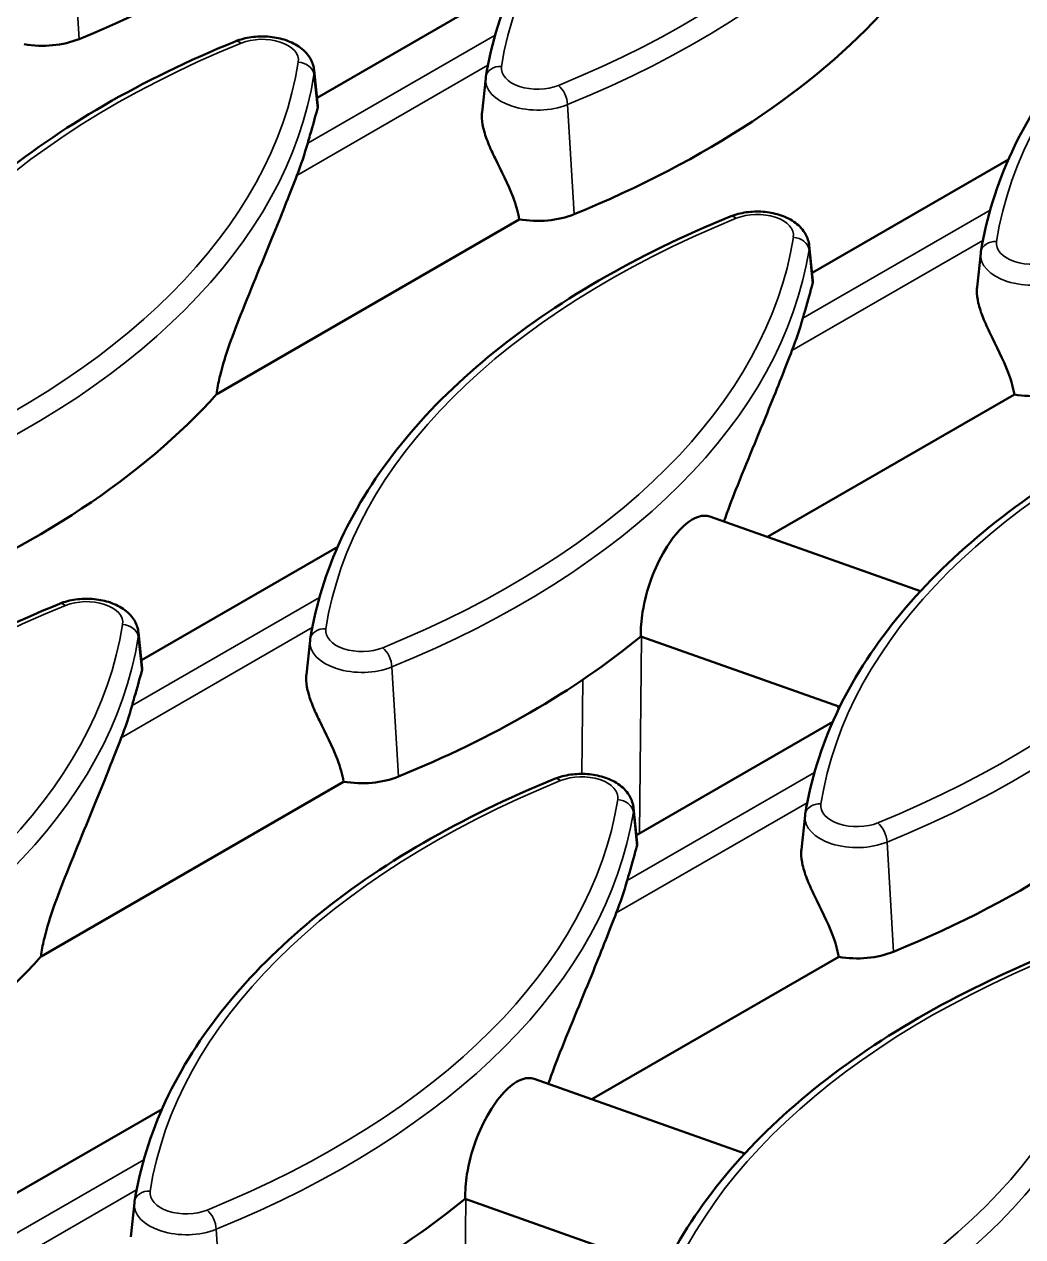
# Model space of a CAD drawing. Header units: millimetres. Extents: x 0 to 4362, y -130 to 2100.
# Drawn here: x 652.7 to 715.9, y 650 to 726.7 of the extents above; entities that cross this region are included whole.
import ezdxf

# ---------------------------------------------------------------- set-up
doc = ezdxf.new("R2010")
doc.units = ezdxf.units.MM
doc.header["$LTSCALE"] = 5
doc.layers.add('Sichtbar (ISO)', color=7, linetype='Continuous', lineweight=50)
doc.layers.add('Sichtbar schmal (ISO)', color=7, linetype='Continuous', lineweight=35)

msp = doc.modelspace()

# ---------------------------------------------------------------- linework, layer by layer
at = {"layer": 'Sichtbar (ISO)'}
for p, q in [((671.27, 722.094), (683.688, 729.264)), ((671.083, 723.834), (671.325, 721.583)), ((681.937, 723.329), (681.707, 721.183)), ((702.584, 711.013), (715.002, 718.183)), ((664.924, 703.348), (684.063, 714.398)), ((702.398, 712.753), (702.639, 710.502)), ((713.252, 712.248), (713.021, 710.102)), ((699.766, 694.304), (715.378, 703.317)), ((709.445, 690.878), (696.119, 695.594)), ((660.158, 686.519), (672.576, 693.688)), ((659.971, 688.258), (660.213, 686.007)), ((670.825, 687.753), (670.595, 685.607)), ((704.332, 683.553), (691.754, 688.004)), ((691.473, 675.438), (703.891, 682.607)), ((653.812, 667.772), (672.952, 678.822)), ((691.286, 677.177), (691.528, 674.926)), ((702.14, 676.672), (701.91, 674.526)), ((688.654, 658.728), (704.266, 667.741)), ((698.333, 655.303), (685.008, 660.018)), ((649.046, 650.943), (661.464, 658.112)), ((659.714, 652.177), (659.483, 650.032)), ((693.22, 647.977), (680.643, 652.428))]:
    msp.add_line(p, q, dxfattribs=at)
for centre, major_axis, start_param, end_param in [((619.584, 755.797), (-63.568, 0), 2.184893, 2.663872), ((650.899, 744.716), (-63.568, 0), 2.184893, 2.663872), ((653.908, 727.689), (-4, 0), 1.276578, 2.184893), ((608.472, 725.121), (63.043, 0), 6.063115, 6.120304), ((685.223, 716.608), (-4, 0), 1.276578, 2.184893), ((639.787, 714.039), (63.043, 0), 6.063115, 6.120304), ((716.538, 705.527), (-4, 0), 1.276578, 2.184893), ((608.472, 720.222), (-63.568, 0), 2.184893, 2.663872), ((639.787, 709.141), (-63.568, 0), 2.184893, 2.527861), ((597.361, 689.545), (63.043, 0), 6.063115, 6.120304), ((671.102, 698.059), (-63.568, 0), 2.184893, 2.663872), ((674.111, 681.032), (-4, 0), 1.276578, 2.184893), ((628.675, 678.464), (63.043, 0), 6.063115, 6.120304), ((597.361, 684.646), (-63.568, 0), 2.184893, 2.663872), ((705.426, 669.951), (-4, 0), 1.276578, 2.184893), ((628.675, 673.565), (-63.568, 0), 2.184893, 2.527861)]:
    msp.add_ellipse(centre, major_axis=major_axis, ratio=0.57735, start_param=start_param, end_param=end_param, dxfattribs=at)
for points, knots in [([(681.948, 723.415), (682.287, 725.567), (682.948, 727.696), (684.885, 731.838), (686.161, 733.851), (689.277, 737.703), (691.118, 739.542), (695.305, 743), (697.652, 744.618), (702.781, 747.591), (705.564, 748.945), (708.523, 750.15)], [5.5882853, 5.5882853, 5.5882853, 5.5882853, 5.7615256, 5.7615256, 5.9347658, 5.9347658, 6.108006, 6.108006, 6.2812463, 6.2812463, 6.4544865, 6.4544865, 6.4544865, 6.4544865]), ([(713.263, 712.334), (713.601, 714.486), (714.263, 716.615), (716.2, 720.757), (717.475, 722.77), (720.592, 726.622), (722.433, 728.461), (726.62, 731.919), (728.967, 733.537), (734.096, 736.51), (736.878, 737.864), (739.838, 739.069)], [5.5882853, 5.5882853, 5.5882853, 5.5882853, 5.7615256, 5.7615256, 5.9347658, 5.9347658, 6.108006, 6.108006, 6.2812463, 6.2812463, 6.4544865, 6.4544865, 6.4544865, 6.4544865]), ([(666.097, 725.655), (666.416, 725.785), (666.758, 725.873), (667.457, 725.972), (667.814, 725.984), (668.516, 725.931), (668.862, 725.868), (669.521, 725.662), (669.835, 725.518), (670.383, 725.143), (670.624, 724.915), (670.94, 724.41), (671.039, 724.158), (671.079, 723.871), (671.081, 723.853), (671.083, 723.834)], [0.171301, 0.171301, 0.171301, 0.171301, 0.544708, 0.544708, 0.913961, 0.913961, 1.281842, 1.281842, 1.65525, 1.65525, 2.009336, 2.009336, 2.275825, 2.275825, 2.294291, 2.294291, 2.294291, 2.294291]), ([(639.522, 698.92), (639.86, 701.072), (640.521, 703.201), (642.459, 707.343), (643.734, 709.356), (646.851, 713.208), (648.691, 715.047), (652.879, 718.505), (655.226, 720.123), (660.355, 723.096), (663.137, 724.45), (666.097, 725.655)], [5.5882853, 5.5882853, 5.5882853, 5.5882853, 5.7615256, 5.7615256, 5.9347658, 5.9347658, 6.108006, 6.108006, 6.2812463, 6.2812463, 6.4544865, 6.4544865, 6.4544865, 6.4544865]), ([(681.937, 723.329), (681.938, 723.335), (681.938, 723.341), (681.94, 723.352), (681.94, 723.358), (681.942, 723.369), (681.943, 723.375), (681.944, 723.387), (681.945, 723.392), (681.947, 723.404), (681.948, 723.41), (681.948, 723.415)], [5.5596905, 5.5596905, 5.5596905, 5.5596905, 5.56540946, 5.56540946, 5.57112842, 5.57112842, 5.57684739, 5.57684739, 5.58256635, 5.58256635, 5.58828531, 5.58828531, 5.58828531, 5.58828531]), ([(671.303, 721.4), (671.166, 720.942), (671.001, 720.347), (670.777, 719.556), (670.73, 719.39), (670.681, 719.218)], [1.0982954, 1.0982954, 1.0982954, 1.0982954, 1.4526892, 1.4526892, 1.5412165, 1.5412165, 1.5412165, 1.5412165]), ([(671.324, 721.583), (671.327, 721.564), (671.327, 721.543), (671.324, 721.484), (671.316, 721.443), (671.303, 721.4)], [3.52470314, 3.52470314, 3.52470314, 3.52470314, 3.54324006, 3.54324006, 3.57659228, 3.57659228, 3.57659228, 3.57659228]), ([(684.063, 714.398), (683.986, 714.857), (683.849, 715.326), (683.358, 716.624), (682.918, 717.457), (682.383, 718.567), (682.226, 718.905), (681.959, 719.572), (681.85, 719.901), (681.724, 720.455), (681.688, 720.728), (681.695, 721.052), (681.7, 721.119), (681.707, 721.183)], [2.8285154, 2.8285154, 2.8285154, 2.8285154, 2.9796104, 2.9796104, 3.2469031, 3.2469031, 3.3498715, 3.3498715, 3.45284, 3.45284, 3.5432401, 3.5432401, 3.5669124, 3.5669124, 3.5669124, 3.5669124]), ([(669.995, 717.175), (669.592, 716.134), (669.099, 714.878), (667.885, 711.887), (667.137, 710.117), (665.992, 707.215), (665.45, 705.816), (665.055, 704.189), (664.982, 703.83), (664.933, 703.438), (664.928, 703.393), (664.924, 703.348)], [5.057153, 5.057153, 5.057153, 5.057153, 5.598349, 5.598349, 6.239433, 6.239433, 6.642714, 6.642714, 6.742864, 6.742864, 6.755946, 6.755946, 6.755946, 6.755946]), ([(670.837, 687.839), (671.175, 689.991), (671.836, 692.12), (673.773, 696.262), (675.049, 698.275), (678.165, 702.127), (680.006, 703.966), (684.194, 707.424), (686.54, 709.042), (691.669, 712.015), (694.452, 713.369), (697.411, 714.574)], [5.5882853, 5.5882853, 5.5882853, 5.5882853, 5.7615256, 5.7615256, 5.9347658, 5.9347658, 6.108006, 6.108006, 6.2812463, 6.2812463, 6.4544865, 6.4544865, 6.4544865, 6.4544865]), ([(697.411, 714.574), (697.73, 714.704), (698.072, 714.792), (698.771, 714.891), (699.128, 714.903), (699.831, 714.85), (700.176, 714.787), (700.836, 714.581), (701.15, 714.437), (701.698, 714.062), (701.938, 713.834), (702.254, 713.329), (702.353, 713.077), (702.393, 712.79), (702.396, 712.772), (702.398, 712.753)], [0.171301, 0.171301, 0.171301, 0.171301, 0.544708, 0.544708, 0.913961, 0.913961, 1.281842, 1.281842, 1.65525, 1.65525, 2.009336, 2.009336, 2.275825, 2.275825, 2.294291, 2.294291, 2.294291, 2.294291]), ([(713.252, 712.248), (713.252, 712.254), (713.253, 712.26), (713.254, 712.271), (713.255, 712.277), (713.257, 712.288), (713.257, 712.294), (713.259, 712.306), (713.26, 712.311), (713.261, 712.323), (713.262, 712.329), (713.263, 712.334)], [5.5596905, 5.5596905, 5.5596905, 5.5596905, 5.56540946, 5.56540946, 5.57112842, 5.57112842, 5.57684739, 5.57684739, 5.58256635, 5.58256635, 5.58828531, 5.58828531, 5.58828531, 5.58828531]), ([(702.639, 710.502), (702.641, 710.483), (702.642, 710.462), (702.639, 710.403), (702.631, 710.362), (702.618, 710.319)], [3.52470314, 3.52470314, 3.52470314, 3.52470314, 3.54324006, 3.54324006, 3.57659228, 3.57659228, 3.57659228, 3.57659228]), ([(702.618, 710.319), (702.481, 709.861), (702.316, 709.266), (702.092, 708.475), (702.045, 708.309), (701.996, 708.137)], [1.0982954, 1.0982954, 1.0982954, 1.0982954, 1.4526892, 1.4526892, 1.5412165, 1.5412165, 1.5412165, 1.5412165]), ([(715.378, 703.317), (715.3, 703.776), (715.163, 704.245), (714.673, 705.543), (714.233, 706.376), (713.698, 707.486), (713.541, 707.824), (713.273, 708.491), (713.164, 708.82), (713.039, 709.374), (713.003, 709.647), (713.01, 709.971), (713.014, 710.038), (713.021, 710.102)], [2.8285154, 2.8285154, 2.8285154, 2.8285154, 2.9796104, 2.9796104, 3.2469031, 3.2469031, 3.3498715, 3.3498715, 3.45284, 3.45284, 3.5432401, 3.5432401, 3.5669124, 3.5669124, 3.5669124, 3.5669124]), ([(701.31, 706.094), (700.907, 705.053), (700.413, 703.797), (699.2, 700.806), (698.452, 699.036), (697.513, 696.657), (697.252, 695.979), (697.008, 695.279)], [5.057153, 5.057153, 5.057153, 5.057153, 5.598349, 5.598349, 6.239433, 6.239433, 6.454546, 6.454546, 6.454546, 6.454546]), ([(702.151, 676.758), (702.49, 678.91), (703.151, 681.039), (705.088, 685.181), (706.364, 687.194), (709.48, 691.046), (711.321, 692.885), (715.508, 696.343), (717.855, 697.961), (722.984, 700.934), (725.767, 702.288), (728.726, 703.493)], [5.5882853, 5.5882853, 5.5882853, 5.5882853, 5.7615256, 5.7615256, 5.9347658, 5.9347658, 6.108006, 6.108006, 6.2812463, 6.2812463, 6.4544865, 6.4544865, 6.4544865, 6.4544865]), ([(691.754, 688.004), (691.742, 688.485), (691.779, 689.019), (691.976, 690.264), (692.17, 690.984), (692.639, 692.27), (692.945, 692.922), (693.62, 694.052), (693.989, 694.531), (694.681, 695.219), (695.05, 695.474), (695.655, 695.67), (695.902, 695.669), (696.119, 695.593)], [0.046502, 0.046502, 0.046502, 0.046502, 0.206563, 0.206563, 0.413127, 0.413127, 0.619287, 0.619287, 0.825447, 0.825447, 1.031686, 1.031686, 1.190458, 1.190458, 1.190458, 1.190458]), ([(654.985, 690.079), (655.304, 690.209), (655.646, 690.297), (656.345, 690.396), (656.702, 690.408), (657.405, 690.355), (657.75, 690.292), (658.409, 690.086), (658.723, 689.942), (659.272, 689.567), (659.512, 689.339), (659.828, 688.834), (659.927, 688.582), (659.967, 688.295), (659.969, 688.277), (659.971, 688.258)], [0.171301, 0.171301, 0.171301, 0.171301, 0.544708, 0.544708, 0.913961, 0.913961, 1.281842, 1.281842, 1.65525, 1.65525, 2.009336, 2.009336, 2.275825, 2.275825, 2.294291, 2.294291, 2.294291, 2.294291]), ([(628.41, 663.345), (628.748, 665.496), (629.41, 667.625), (631.347, 671.767), (632.623, 673.78), (635.739, 677.632), (637.58, 679.471), (641.767, 682.929), (644.114, 684.547), (649.243, 687.52), (652.025, 688.875), (654.985, 690.079)], [5.5882853, 5.5882853, 5.5882853, 5.5882853, 5.7615256, 5.7615256, 5.9347658, 5.9347658, 6.108006, 6.108006, 6.2812463, 6.2812463, 6.4544865, 6.4544865, 6.4544865, 6.4544865]), ([(670.825, 687.753), (670.826, 687.759), (670.827, 687.765), (670.828, 687.776), (670.829, 687.782), (670.83, 687.793), (670.831, 687.799), (670.832, 687.811), (670.833, 687.816), (670.835, 687.828), (670.836, 687.834), (670.837, 687.839)], [5.5596905, 5.5596905, 5.5596905, 5.5596905, 5.56540946, 5.56540946, 5.57112842, 5.57112842, 5.57684739, 5.57684739, 5.58256635, 5.58256635, 5.58828531, 5.58828531, 5.58828531, 5.58828531]), ([(660.192, 685.824), (660.054, 685.366), (659.889, 684.771), (659.665, 683.98), (659.618, 683.814), (659.569, 683.642)], [1.0982954, 1.0982954, 1.0982954, 1.0982954, 1.4526892, 1.4526892, 1.5412165, 1.5412165, 1.5412165, 1.5412165]), ([(660.213, 686.007), (660.215, 685.988), (660.215, 685.967), (660.212, 685.908), (660.205, 685.867), (660.192, 685.824)], [3.52470314, 3.52470314, 3.52470314, 3.52470314, 3.54324006, 3.54324006, 3.57659228, 3.57659228, 3.57659228, 3.57659228]), ([(672.952, 678.822), (672.874, 679.281), (672.737, 679.75), (672.246, 681.048), (671.807, 681.881), (671.272, 682.991), (671.114, 683.329), (670.847, 683.996), (670.738, 684.326), (670.612, 684.879), (670.577, 685.152), (670.584, 685.476), (670.588, 685.543), (670.595, 685.607)], [2.8285154, 2.8285154, 2.8285154, 2.8285154, 2.9796104, 2.9796104, 3.2469031, 3.2469031, 3.3498715, 3.3498715, 3.45284, 3.45284, 3.5432401, 3.5432401, 3.5669124, 3.5669124, 3.5669124, 3.5669124]), ([(658.883, 681.599), (658.48, 680.558), (657.987, 679.302), (656.774, 676.311), (656.025, 674.541), (654.881, 671.639), (654.339, 670.24), (653.943, 668.613), (653.87, 668.254), (653.822, 667.862), (653.817, 667.817), (653.812, 667.772)], [5.057153, 5.057153, 5.057153, 5.057153, 5.598349, 5.598349, 6.239433, 6.239433, 6.642714, 6.642714, 6.742864, 6.742864, 6.755946, 6.755946, 6.755946, 6.755946]), ([(659.725, 652.264), (660.063, 654.415), (660.724, 656.544), (662.662, 660.686), (663.937, 662.699), (667.054, 666.551), (668.894, 668.39), (673.082, 671.848), (675.429, 673.466), (680.558, 676.439), (683.34, 677.794), (686.3, 678.998)], [5.5882853, 5.5882853, 5.5882853, 5.5882853, 5.7615256, 5.7615256, 5.9347658, 5.9347658, 6.108006, 6.108006, 6.2812463, 6.2812463, 6.4544865, 6.4544865, 6.4544865, 6.4544865]), ([(686.3, 678.998), (686.619, 679.128), (686.961, 679.216), (687.66, 679.315), (688.017, 679.327), (688.719, 679.274), (689.065, 679.211), (689.724, 679.005), (690.038, 678.861), (690.586, 678.486), (690.827, 678.258), (691.143, 677.753), (691.242, 677.501), (691.282, 677.214), (691.284, 677.196), (691.286, 677.177)], [0.171301, 0.171301, 0.171301, 0.171301, 0.544708, 0.544708, 0.913961, 0.913961, 1.281842, 1.281842, 1.65525, 1.65525, 2.009336, 2.009336, 2.275825, 2.275825, 2.294291, 2.294291, 2.294291, 2.294291]), ([(702.14, 676.672), (702.141, 676.678), (702.141, 676.684), (702.143, 676.695), (702.143, 676.701), (702.145, 676.712), (702.146, 676.718), (702.147, 676.73), (702.148, 676.735), (702.15, 676.747), (702.151, 676.753), (702.151, 676.758)], [5.5596905, 5.5596905, 5.5596905, 5.5596905, 5.56540946, 5.56540946, 5.57112842, 5.57112842, 5.57684739, 5.57684739, 5.58256635, 5.58256635, 5.58828531, 5.58828531, 5.58828531, 5.58828531]), ([(691.506, 674.743), (691.369, 674.285), (691.204, 673.69), (690.98, 672.899), (690.933, 672.733), (690.884, 672.561)], [1.0982954, 1.0982954, 1.0982954, 1.0982954, 1.4526892, 1.4526892, 1.5412165, 1.5412165, 1.5412165, 1.5412165]), ([(691.527, 674.926), (691.53, 674.907), (691.53, 674.886), (691.527, 674.827), (691.519, 674.786), (691.506, 674.743)], [3.52470314, 3.52470314, 3.52470314, 3.52470314, 3.54324006, 3.54324006, 3.57659228, 3.57659228, 3.57659228, 3.57659228]), ([(704.266, 667.741), (704.189, 668.2), (704.052, 668.669), (703.561, 669.967), (703.121, 670.8), (702.586, 671.91), (702.429, 672.248), (702.162, 672.915), (702.053, 673.244), (701.927, 673.798), (701.891, 674.071), (701.899, 674.395), (701.903, 674.462), (701.91, 674.526)], [2.8285154, 2.8285154, 2.8285154, 2.8285154, 2.9796104, 2.9796104, 3.2469031, 3.2469031, 3.3498715, 3.3498715, 3.45284, 3.45284, 3.5432401, 3.5432401, 3.5669124, 3.5669124, 3.5669124, 3.5669124]), ([(690.198, 670.518), (689.795, 669.477), (689.302, 668.221), (688.089, 665.23), (687.34, 663.46), (686.402, 661.081), (686.14, 660.403), (685.897, 659.703)], [5.057153, 5.057153, 5.057153, 5.057153, 5.598349, 5.598349, 6.239433, 6.239433, 6.454546, 6.454546, 6.454546, 6.454546]), ([(691.04, 641.182), (691.378, 643.334), (692.039, 645.463), (693.976, 649.605), (695.252, 651.618), (698.368, 655.47), (700.209, 657.309), (704.397, 660.767), (706.743, 662.385), (711.873, 665.358), (714.655, 666.713), (717.614, 667.917)], [5.5882853, 5.5882853, 5.5882853, 5.5882853, 5.7615256, 5.7615256, 5.9347658, 5.9347658, 6.108006, 6.108006, 6.2812463, 6.2812463, 6.4544865, 6.4544865, 6.4544865, 6.4544865]), ([(680.643, 652.428), (680.631, 652.909), (680.667, 653.443), (680.864, 654.688), (681.058, 655.408), (681.527, 656.694), (681.833, 657.346), (682.508, 658.476), (682.878, 658.955), (683.569, 659.643), (683.938, 659.898), (684.543, 660.094), (684.79, 660.093), (685.007, 660.017)], [0.046502, 0.046502, 0.046502, 0.046502, 0.206563, 0.206563, 0.413127, 0.413127, 0.619287, 0.619287, 0.825447, 0.825447, 1.031686, 1.031686, 1.190458, 1.190458, 1.190458, 1.190458]), ([(659.714, 652.177), (659.714, 652.183), (659.715, 652.189), (659.716, 652.2), (659.717, 652.206), (659.718, 652.218), (659.719, 652.223), (659.721, 652.235), (659.722, 652.241), (659.723, 652.252), (659.724, 652.258), (659.725, 652.264)], [5.5596905, 5.5596905, 5.5596905, 5.5596905, 5.56540946, 5.56540946, 5.57112842, 5.57112842, 5.57684739, 5.57684739, 5.58256635, 5.58256635, 5.58828531, 5.58828531, 5.58828531, 5.58828531])]:
    msp.add_open_spline(points, degree=3, knots=knots, dxfattribs=at)
at = {"layer": 'Sichtbar schmal (ISO)'}
for p, q in [((656.213, 725.802), (655.806, 732.739)), ((670.681, 719.218), (682.529, 726.058)), ((682.077, 724.15), (669.995, 717.175)), ((671.303, 721.4), (671.076, 723.545)), ((687.528, 714.721), (687.12, 721.658)), ((701.996, 708.137), (713.844, 714.977)), ((713.391, 713.069), (701.31, 706.094)), ((702.618, 710.319), (702.39, 712.464)), ((659.569, 683.642), (671.417, 690.483)), ((670.965, 688.574), (658.883, 681.599)), ((660.192, 685.824), (659.964, 687.969)), ((691.669, 675.551), (691.795, 687.989)), ((676.416, 679.145), (676.009, 686.082)), ((688.086, 685.279), (688.026, 679.314)), ((704.203, 683.598), (704.23, 683.343)), ((690.884, 672.561), (702.732, 679.402)), ((702.28, 677.493), (690.198, 670.518)), ((691.506, 674.743), (691.279, 676.888)), ((707.731, 668.064), (707.323, 675.001)), ((648.458, 648.066), (660.306, 654.907)), ((659.853, 652.998), (647.772, 646.023)), ((680.558, 639.975), (680.683, 652.413)), ((665.305, 643.569), (664.897, 650.506))]:
    msp.add_line(p, q, dxfattribs=at)
for centre, major_axis, ratio, start_param, end_param in [((744.548, 720.849), (-61.864, 0), 0.57735, 5.326486, 6.192687), ((650.899, 752.065), (61.864, 0), 0.57735, 5.326486, 6.192687), ((650.899, 751.32), (62.861, 0), 0.57735, 5.326486, 6.192687), ((775.862, 709.768), (-61.864, 0), 0.57735, 5.326486, 6.192687), ((666.474, 724.729), (-0.377, 0.926), 0.470482, 5.569944, 6.283185), ((667.797, 724.462), (2.296, 0), 0.57735, 6.192687, 8.468079), ((702.121, 696.354), (-61.864, 0), 0.57735, 5.326486, 6.192687), ((608.472, 727.57), (61.864, 0), 0.57735, 5.326486, 6.192687), ((670.084, 723.526), (0.988, -0.155), 0.813155, 0.214386, 1.697916), ((608.472, 726.825), (62.861, 0), 0.57735, 5.326486, 6.192687), ((667.797, 723.717), (3.292, 0), 0.57735, 6.192687, 6.345089), ((682.936, 723.26), (-0.988, 0.155), 0.813155, 4.839509, 6.283185), ((685.223, 723.957), (-2.296, 0), 0.57735, 6.192687, 8.468079), ((685.223, 723.211), (-3.292, 0), 0.57735, 6.221282, 8.468079), ((686.546, 722.057), (-0.377, 0.926), 0.470482, 4.086414, 5.569944), ((733.436, 685.273), (-61.864, 0), 0.57735, 5.326486, 6.192687), ((697.788, 713.648), (-0.377, 0.926), 0.470482, 5.569944, 6.283185), ((699.111, 713.381), (2.296, 0), 0.57735, 6.192687, 8.468079), ((639.787, 716.489), (61.864, 0), 0.57735, 5.326486, 6.192687), ((701.398, 712.445), (0.988, -0.155), 0.813155, 0.214386, 1.697916), ((699.111, 712.636), (3.292, 0), 0.57735, 6.192687, 6.345089), ((714.251, 712.179), (-0.988, 0.155), 0.813155, 4.839509, 6.283185), ((716.538, 712.876), (-2.296, 0), 0.57735, 6.192687, 8.468079), ((639.787, 715.744), (62.861, 0), 0.57735, 5.326486, 6.192687), ((716.538, 712.13), (-3.292, 0), 0.57735, 6.221282, 8.468079), ((764.751, 674.192), (-61.864, 0), 0.57735, 5.326486, 6.192687), ((671.102, 705.408), (61.864, 0), 0.57735, 5.326486, 6.192687), ((671.102, 704.663), (62.861, 0), 0.57735, 5.326486, 6.192687), ((691.009, 660.778), (-61.864, 0), 0.57735, 5.326486, 6.192687), ((655.362, 689.153), (-0.377, 0.926), 0.470482, 5.569944, 6.283185), ((656.685, 688.886), (2.296, 0), 0.57735, 6.192687, 8.468079), ((597.361, 691.994), (61.864, 0), 0.57735, 5.326486, 6.192687), ((658.972, 687.95), (0.988, -0.155), 0.813155, 0.214386, 1.697916), ((656.685, 688.141), (3.292, 0), 0.57735, 6.192687, 6.345089), ((671.825, 687.684), (-0.988, 0.155), 0.813155, 4.839509, 6.283185), ((674.111, 688.381), (-2.296, 0), 0.57735, 6.192687, 8.468079), ((597.361, 691.249), (62.861, 0), 0.57735, 5.326486, 6.192687), ((674.111, 687.636), (-3.292, 0), 0.57735, 6.221282, 8.468079), ((675.435, 686.481), (-0.377, 0.926), 0.470482, 4.086414, 5.569944), ((722.324, 649.697), (-61.864, 0), 0.57735, 5.326486, 6.192687), ((686.677, 678.072), (-0.377, 0.926), 0.470482, 5.569944, 6.283185), ((688, 677.805), (2.296, 0), 0.57735, 6.192687, 8.468079), ((628.675, 680.913), (61.864, 0), 0.57735, 5.326486, 6.192687), ((690.287, 676.869), (0.988, -0.155), 0.813155, 0.214386, 1.697916), ((703.139, 676.603), (-0.988, 0.155), 0.813155, 4.839509, 6.283185), ((705.426, 677.3), (-2.296, 0), 0.57735, 6.192687, 8.468079), ((628.675, 680.168), (62.861, 0), 0.57735, 5.326486, 6.192687), ((688, 677.06), (3.292, 0), 0.57735, 6.192687, 6.345089), ((705.426, 676.554), (-3.292, 0), 0.57735, 6.221282, 8.468079), ((706.749, 675.4), (-0.377, 0.926), 0.470482, 4.086414, 5.569944), ((753.639, 638.616), (-61.864, 0), 0.57735, 5.326486, 6.192687), ((659.99, 669.832), (61.864, 0), 0.57735, 5.326486, 6.192687), ((659.99, 669.087), (62.861, 0), 0.57735, 5.326486, 6.192687), ((660.713, 652.108), (-0.988, 0.155), 0.813155, 4.839509, 6.283185), ((663, 652.805), (-2.296, 0), 0.57735, 6.192687, 8.468079), ((663, 652.06), (-3.292, 0), 0.57735, 6.221282, 8.468079), ((664.323, 650.905), (-0.377, 0.926), 0.470482, 4.086414, 5.569944)]:
    msp.add_ellipse(centre, major_axis=major_axis, ratio=ratio, start_param=start_param, end_param=end_param, dxfattribs=at)

doc.saveas('drawing.dxf')
